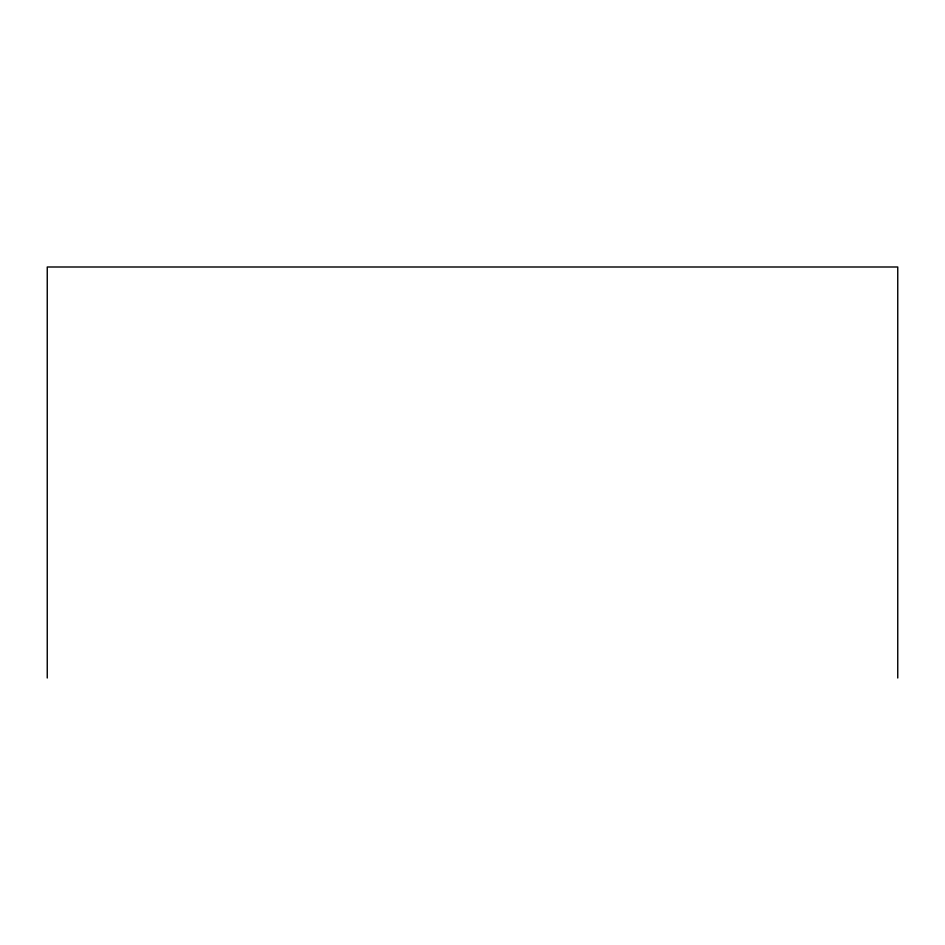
<?xml version="1.0" encoding="UTF-8"?>
<svg xmlns="http://www.w3.org/2000/svg" width="945" height="945" viewBox="0 0 945 945"><rect width="100%" height="100%" fill="white"/><g stroke="black" fill="none" stroke-linecap="round" stroke-linejoin="round"><path stroke-width="1.42" d="M897.75 678.002L897.75 266.998L47.25 266.998L47.25 678.002"/></g></svg>
